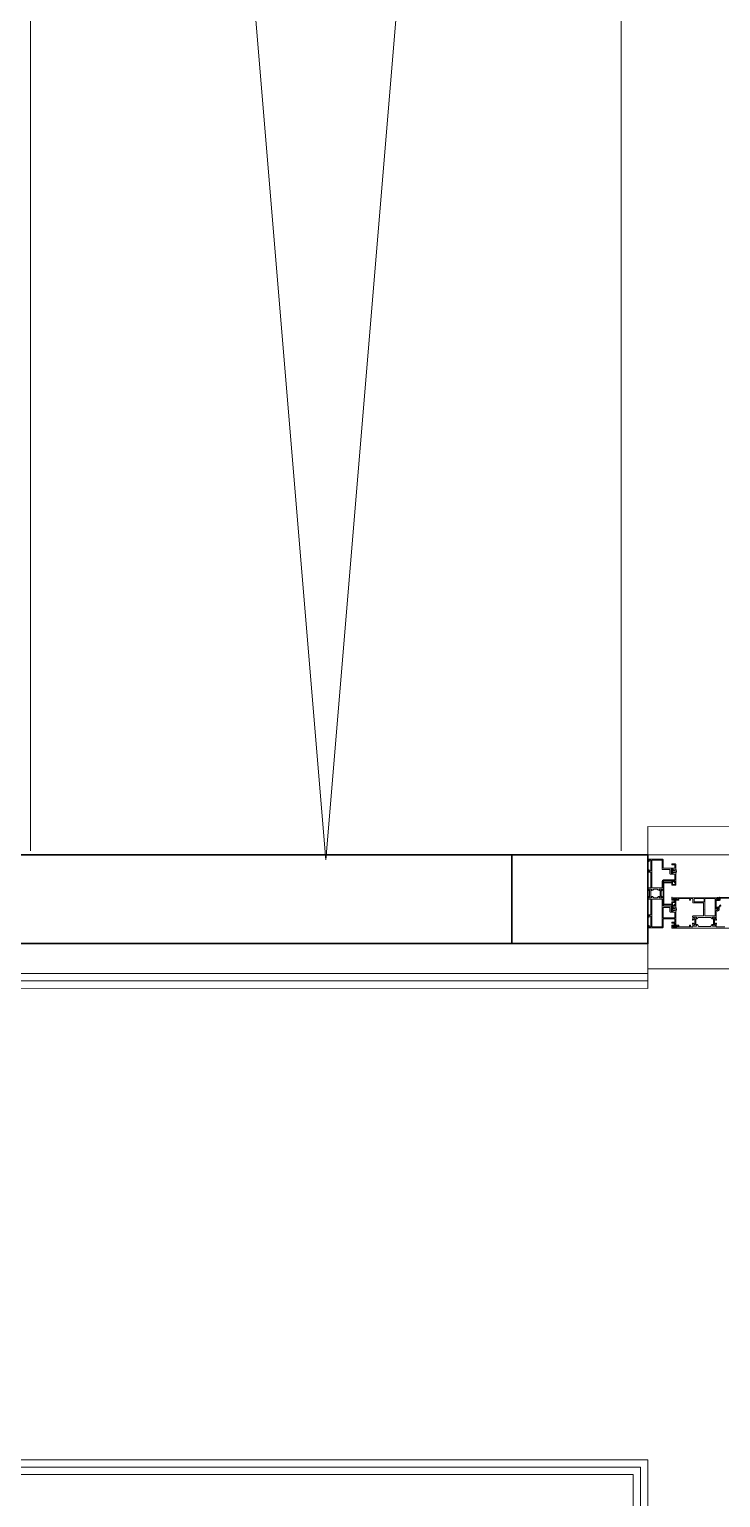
# Model space of a CAD drawing. Header units: centimetres. Extents: x 118932 to 154602, y -32682 to -23521.
# Drawn here: x 138797.1 to 138914.1, y -29564.7 to -29316.2 of the extents above; entities that cross this region are included whole.
import ezdxf

# ---------------------------------------------------------------- set-up
doc = ezdxf.new("R2010")
doc.units = ezdxf.units.CM
doc.header["$LTSCALE"] = 50
doc.header["$MEASUREMENT"] = 0
for name, color, linetype, lineweight, true_color in [('GEN_02_TF_Pencere', 7, 'Continuous', 9, 0x6093ac), ('GEN_05_ML_Alçıpan_giydirme', 7, 'Continuous', 18, 0x7ebab5), ('GEN_05_ML_Mermer', 7, 'Continuous', 9, 0x9d8692), ('GEN_06_GR_İnce', 7, 'Continuous', 13, 0xb0b0a9), ('KALACAK DUVARLAR', 7, 'Continuous', 30, 0x005387), ('ÖRÜLECEK DUVARLAR', 7, 'Continuous', 30, 0xfaca30)]:
    doc.layers.add(name, color=color, linetype=linetype, lineweight=lineweight, true_color=true_color)

# ---------------------------------------------------------------- blocks, each defined once
blk = doc.blocks.new('LEVEL 0_B BLOK_GÖRÜNÜŞ')
at = {"layer": 'GEN_02_TF_Pencere', "elevation": 0}
blk.add_lwpolyline([(-228.05, 1348.99), (0, 1348.99)], dxfattribs=at)
blk = doc.blocks.new('KALACAK DUVALAR LEVEL 0 B BLOK')
at = {"layer": 'KALACAK DUVARLAR'}
blk.add_lwpolyline([(-2392.18, -30.5), (-2227.68, -30.5), (-2227.68, -15.5), (-2392.18, -15.5)], dxfattribs=at)
blk = doc.blocks.new('P9_')
at = {"layer": 'GEN_02_TF_Pencere', "linetype": 'Continuous'}
for p, q in [((162635.77, -20412.4, 0), (162635.77, -20412.91, 0)), ((162635.79, -20412.4, 0), (162635.79, -20412.91, 0)), ((162635.81, -20412.4, 0), (162635.81, -20412.91, 0)), ((162635.83, -20412.4, 0), (162635.83, -20412.91, 0)), ((162635.85, -20412.4, 0), (162635.85, -20412.91, 0)), ((162635.87, -20412.4, 0), (162635.87, -20412.91, 0)), ((162635.89, -20412.4, 0), (162635.89, -20412.91, 0)), ((162635.91, -20412.4, 0), (162635.91, -20412.91, 0)), ((162635.93, -20412.4, 0), (162635.93, -20412.91, 0)), ((162635.95, -20412.4, 0), (162635.95, -20412.91, 0)), ((162635.97, -20412.4, 0), (162635.97, -20412.91, 0)), ((162635.99, -20412.4, 0), (162635.99, -20412.91, 0)), ((162636.01, -20412.4, 0), (162636.01, -20412.91, 0)), ((162636.03, -20412.4, 0), (162636.03, -20412.91, 0)), ((162636.05, -20412.4, 0), (162636.05, -20412.91, 0)), ((162636.07, -20412.4, 0), (162636.07, -20412.91, 0)), ((162635.77, -20416.8, 0), (162635.77, -20416.29, 0)), ((162635.79, -20416.8, 0), (162635.79, -20416.29, 0)), ((162635.81, -20416.8, 0), (162635.81, -20416.29, 0)), ((162635.83, -20416.8, 0), (162635.83, -20416.29, 0)), ((162635.85, -20416.8, 0), (162635.85, -20416.29, 0)), ((162635.87, -20416.8, 0), (162635.87, -20416.29, 0)), ((162635.89, -20416.8, 0), (162635.89, -20416.29, 0)), ((162635.91, -20416.8, 0), (162635.91, -20416.29, 0)), ((162635.93, -20416.8, 0), (162635.93, -20416.29, 0)), ((162635.95, -20416.8, 0), (162635.95, -20416.29, 0)), ((162635.97, -20416.8, 0), (162635.97, -20416.29, 0)), ((162635.99, -20416.8, 0), (162635.99, -20416.29, 0)), ((162636.01, -20416.8, 0), (162636.01, -20416.29, 0)), ((162636.03, -20416.8, 0), (162636.03, -20416.29, 0)), ((162636.05, -20416.8, 0), (162636.05, -20416.29, 0)), ((162636.07, -20416.8, 0), (162636.07, -20416.29, 0))]:
    blk.add_line(p, q, dxfattribs=at)
at = {"layer": 'GEN_02_TF_Pencere', "elevation": 0}
for points in [[(162631.36, -20405.52), (162633.75, -20405.53, -0.414214), (162633.9, -20405.68), (162633.9, -20407.04, 0.414214), (162633.93, -20407.07), (162635.86, -20407.07, 0.414214), (162635.89, -20407.04), (162635.89, -20406.53, 0.400696), (162635.86, -20406.5), (162635.42, -20406.48, -0.400696), (162635.4, -20406.45), (162635.4, -20406.36, -0.414214), (162635.43, -20406.33), (162635.95, -20406.33, -0.414214), (162636.05, -20406.43), (162636.05, -20407.25, -0.399104), (162636, -20407.3), (162635.62, -20407.32, -0.429487), (162635.59, -20407.29), (162635.59, -20407.27, 0.414214), (162635.54, -20407.22), (162635.35, -20407.22, 0.414214), (162635.25, -20407.32), (162635.25, -20407.82, 0.414214), (162635.35, -20407.92), (162635.54, -20407.92, 0.414214), (162635.59, -20407.87), (162635.59, -20407.85, -0.429495), (162635.62, -20407.82), (162636, -20407.84, -0.399096), (162636.05, -20407.89), (162636.05, -20409.36, -0.414214), (162636.02, -20409.39), (162635.88, -20409.39, -0.518649), (162635.85, -20409.35), (162635.89, -20409.23, 0.518649), (162635.86, -20409.19), (162634.09, -20409.19, 0.414214), (162633.89, -20409.39), (162633.89, -20410.69, 0.41134), (162633.92, -20410.72, -0.312805), (162633.94, -20410.74), (162633.97, -20410.82, -0.493156), (162633.96, -20410.85), (162633.66, -20410.87, -0.957545), (162633.65, -20410.84, 0.268123), (162633.67, -20410.82), (162633.72, -20410.66, 0.843087), (162633.71, -20410.6), (162633.26, -20410.6, 0.577366), (162633.24, -20410.65), (162633.33, -20410.81, 0.182928), (162633.34, -20410.82, -0.849637), (162633.33, -20410.85), (162633.24, -20410.85, -0.267944), (162632.98, -20410.7), (162632.95, -20410.65, 0.267964), (162632.86, -20410.6), (162632.74, -20410.6), (162632.72, -20410.64), (162632.7, -20410.6), (162632.64, -20410.6, -1), (162632.58, -20410.6), (162632.5, -20410.6, -1), (162632.44, -20410.6), (162632.35, -20410.6, 0.267966), (162632.27, -20410.65), (162632.24, -20410.7, -0.267944), (162631.98, -20410.85), (162631.89, -20410.85, -0.849744), (162631.88, -20410.82, 0.182697), (162631.89, -20410.81), (162631.98, -20410.65, 0.577366), (162631.96, -20410.6), (162631.5, -20410.6, 0.843081), (162631.49, -20410.66), (162631.55, -20410.82, 0.267761), (162631.57, -20410.83, -0.957329), (162631.56, -20410.87), (162631.32, -20410.85), (162631.32, -20410.69), (162631.32, -20410.42, -0.414214), (162631.35, -20410.39), (162631.79, -20410.39, 0.414214), (162631.82, -20410.36), (162631.82, -20407.73), (162631.4, -20407.72, -0.414214), (162631.33, -20407.64), (162631.33, -20407.47, -0.414214), (162631.48, -20407.32), (162631.51, -20407.32, -0.414214), (162631.53, -20407.34), (162631.53, -20407.4, -0.36604), (162631.5, -20407.43, 0.365984), (162631.48, -20407.45), (162631.48, -20407.54, 0.414214), (162631.51, -20407.57), (162631.62, -20407.57, 0.367429), (162631.64, -20407.55, -0.364526), (162631.67, -20407.53), (162631.8, -20407.53, 0.414214), (162631.82, -20407.5), (162631.83, -20406.66), (162631.86, -20406.63), (162631.83, -20406.6), (162631.83, -20405.76, 0.414214), (162631.8, -20405.73), (162631.67, -20405.73, -0.364526), (162631.65, -20405.7, 0.367429), (162631.62, -20405.67), (162631.51, -20405.67, 0.414214), (162631.48, -20405.7), (162631.48, -20405.79, 0.365984), (162631.5, -20405.82, -0.36604), (162631.53, -20405.85), (162631.53, -20405.9, -0.414214), (162631.51, -20405.92), (162631.48, -20405.92, -0.414214), (162631.33, -20405.77), (162631.33, -20405.55, -0.414214), (162631.36, -20405.52)], [(162633.72, -20405.71), (162632.01, -20405.71), (162632, -20410.39), (162633.71, -20410.39), (162633.71, -20409.39, -0.414214), (162634.09, -20409.01), (162635.84, -20409.01, 0.414214), (162635.87, -20408.98), (162635.87, -20408.1, 0.414214), (162635.84, -20408.07), (162635.15, -20408.07, -0.414214), (162635.05, -20407.97), (162635.05, -20407.37, 0.414214), (162634.95, -20407.27), (162633.82, -20407.27, -0.414214), (162633.72, -20407.17), (162633.72, -20405.71)], [(162636.05, -20408, 0.064394), (162636.13, -20407.8, 0.064394), (162636.16, -20407.57, 0.129325), (162636.05, -20407.14), (162636.05, -20407.29, -0.399528), (162636.02, -20407.32), (162635.6, -20407.34, -0.414214), (162635.57, -20407.31), (162635.57, -20407.29, 0.414214), (162635.54, -20407.26), (162635.54, -20407.26, 0.295923), (162635.45, -20407.31, 0.104809), (162635.39, -20407.57, 0.104809), (162635.45, -20407.83, 0.295923), (162635.54, -20407.89), (162635.54, -20407.89, 0.414214), (162635.57, -20407.86), (162635.57, -20407.83, -0.414214), (162635.6, -20407.8), (162636.02, -20407.82, -0.399528), (162636.05, -20407.85), (162636.05, -20408)], [(162635.9, -20407.72), (162635.58, -20407.7, -0.337036), (162635.55, -20407.68, -0.054259), (162635.54, -20407.57, -0.054259), (162635.55, -20407.47, -0.337036), (162635.58, -20407.44), (162635.9, -20407.43, -0.32284), (162635.93, -20407.45, -0.093955), (162635.96, -20407.57, -0.093955), (162635.93, -20407.7, -0.32284), (162635.9, -20407.72)], [(162631.62, -20410.92), (162631.62, -20411.77, -0.131652), (162631.61, -20411.83), (162631.5, -20412.01), (162631.5, -20412.05, 0.414214), (162631.54, -20412.09), (162631.88, -20412.09, 0.414214), (162631.92, -20412.05), (162631.92, -20412.01), (162631.82, -20411.83, -0.131652), (162631.8, -20411.77), (162631.8, -20410.92, -0.131652), (162631.82, -20410.86), (162631.92, -20410.68), (162631.92, -20410.65, 0.414214), (162631.88, -20410.61), (162631.54, -20410.61, 0.414214), (162631.5, -20410.65), (162631.5, -20410.68), (162631.61, -20410.86, -0.131652), (162631.62, -20410.92)], [(162633.38, -20410.92), (162633.38, -20411.77, -0.131652), (162633.37, -20411.83), (162633.26, -20412.01), (162633.26, -20412.05, 0.414214), (162633.3, -20412.09), (162633.64, -20412.09, 0.414214), (162633.68, -20412.05), (162633.68, -20412.01), (162633.58, -20411.83, -0.131652), (162633.56, -20411.77), (162633.56, -20410.92, -0.131652), (162633.58, -20410.86), (162633.68, -20410.68), (162633.68, -20410.65, 0.414214), (162633.64, -20410.61), (162633.3, -20410.61, 0.414214), (162633.26, -20410.65), (162633.26, -20410.68), (162633.37, -20410.86, -0.131652), (162633.38, -20410.92)], [(162635.39, -20413.46, 0.198912), (162635.4, -20413.48, 0.198912), (162635.42, -20413.49), (162635.83, -20413.49, 0.518649), (162635.86, -20413.45), (162635.82, -20413.33, -0.518649), (162635.84, -20413.29), (162636.01, -20413.29, 0.414214), (162636.04, -20413.26), (162636.04, -20412.8, 0.414214), (162636.01, -20412.77), (162635.42, -20412.77, 0.414214), (162635.39, -20412.8), (162635.39, -20413.14), (162634.04, -20413.14), (162634.04, -20411.36), (162634.04, -20409.57), (162635.39, -20409.57), (162635.39, -20409.91, 0.414214), (162635.42, -20409.94), (162636.01, -20409.94, 0.414214), (162636.04, -20409.91), (162636.04, -20409.45, 0.414214), (162636.01, -20409.42), (162635.85, -20409.42, -0.518649), (162635.82, -20409.38), (162635.86, -20409.26, 0.518649), (162635.83, -20409.22), (162635.42, -20409.22, 0.414214), (162635.39, -20409.25), (162635.39, -20409.42, -0.414214), (162635.36, -20409.45), (162633.95, -20409.45, 0.414214), (162633.92, -20409.48), (162633.92, -20411.36), (162633.92, -20413.23, 0.414214), (162633.95, -20413.26), (162635.36, -20413.26, -0.414214), (162635.39, -20413.29), (162635.39, -20413.46)], [(162635.49, -20409.81), (162635.49, -20409.37, -0.395113), (162635.52, -20409.34), (162635.73, -20409.33, 0.505029), (162635.87, -20409.52), (162635.91, -20409.52, -0.414214), (162635.94, -20409.55), (162635.94, -20409.81, -0.414214), (162635.91, -20409.84), (162635.52, -20409.84, -0.414214), (162635.49, -20409.81)], [(162631.82, -20414.97), (162631.82, -20412.34, 0.414214), (162631.79, -20412.31), (162631.35, -20412.31, -0.414214), (162631.32, -20412.28), (162631.32, -20412), (162631.32, -20411.84), (162631.56, -20411.82, -0.957329), (162631.57, -20411.86, 0.267761), (162631.55, -20411.87), (162631.49, -20412.03, 0.843081), (162631.5, -20412.09), (162631.95, -20412.09, 0.577366), (162631.98, -20412.04), (162631.89, -20411.89, 0.182697), (162631.88, -20411.88, -0.849744), (162631.89, -20411.84), (162631.98, -20411.84, -0.267944), (162632.24, -20411.99), (162632.27, -20412.04, 0.267966), (162632.35, -20412.09), (162632.44, -20412.09, -1), (162632.5, -20412.09), (162632.58, -20412.09, -1), (162632.64, -20412.09), (162632.7, -20412.09), (162632.72, -20412.05), (162632.74, -20412.09), (162632.86, -20412.09, 0.267964), (162632.95, -20412.04), (162632.98, -20411.99, -0.267944), (162633.24, -20411.84), (162633.33, -20411.84, -0.849637), (162633.34, -20411.88, 0.182928), (162633.33, -20411.89), (162633.24, -20412.04, 0.577366), (162633.26, -20412.09), (162633.71, -20412.09, 0.843087), (162633.72, -20412.03), (162633.67, -20411.87, 0.268123), (162633.65, -20411.86, -0.957545), (162633.66, -20411.82), (162633.96, -20411.85, -0.493156), (162633.97, -20411.87), (162633.94, -20411.96, -0.312805), (162633.92, -20411.97, 0.41134), (162633.89, -20412), (162633.89, -20413.3, 0.414214), (162634.09, -20413.5), (162635.86, -20413.5, 0.414214), (162635.89, -20413.47), (162635.84, -20413.33, -0.414214), (162635.87, -20413.3), (162636.01, -20413.3, -0.414214), (162636.04, -20413.33), (162636.04, -20413.68, -0.399096), (162636, -20413.73), (162635.62, -20413.75, -0.429495), (162635.59, -20413.72), (162635.59, -20413.7, 0.414214), (162635.54, -20413.65), (162635.34, -20413.65, 0.414214), (162635.24, -20413.75), (162635.24, -20414.25, 0.414214), (162635.34, -20414.35), (162635.54, -20414.35, 0.414214), (162635.59, -20414.3), (162635.59, -20414.28, -0.429487), (162635.62, -20414.25), (162636, -20414.27, -0.399104), (162636.04, -20414.32), (162636.04, -20416.27, -0.414214), (162635.94, -20416.37), (162635.42, -20416.37, -0.414214), (162635.39, -20416.34), (162635.39, -20416.25, -0.400696), (162635.42, -20416.22), (162635.85, -20416.2, 0.400696), (162635.88, -20416.17), (162635.88, -20415.66, 0.414214), (162635.85, -20415.63), (162633.92, -20415.63, 0.414214), (162633.89, -20415.66), (162633.89, -20417.02, -0.414214), (162633.74, -20417.17), (162631.35, -20417.17, -0.414214), (162631.32, -20417.14), (162631.32, -20416.92, -0.414214), (162631.47, -20416.77), (162631.5, -20416.77, -0.414214), (162631.52, -20416.79), (162631.52, -20416.84, -0.36604), (162631.5, -20416.87, 0.365984), (162631.47, -20416.9), (162631.47, -20416.99, 0.414214), (162631.5, -20417.02), (162631.61, -20417.02, 0.367429), (162631.64, -20416.99, -0.364526), (162631.67, -20416.97), (162631.79, -20416.97, 0.414214), (162631.82, -20416.94), (162631.82, -20416.1), (162631.85, -20416.07), (162631.82, -20416.04), (162631.82, -20415.2, 0.414214), (162631.79, -20415.17), (162631.67, -20415.17, -0.364526), (162631.64, -20415.14, 0.367429), (162631.61, -20415.12), (162631.5, -20415.12, 0.414214), (162631.47, -20415.15), (162631.47, -20415.24, 0.365984), (162631.5, -20415.27, -0.36604), (162631.52, -20415.3), (162631.52, -20415.35, -0.414214), (162631.5, -20415.37), (162631.47, -20415.37, -0.414214), (162631.32, -20415.22), (162631.32, -20415.05, -0.414214), (162631.4, -20414.97), (162631.82, -20414.97)], [(162643.36, -20412), (162635.42, -20411.99, 0.198912), (162635.4, -20412, 0.198912), (162635.39, -20412.02), (162635.39, -20412.46, 0.414214), (162635.42, -20412.49), (162635.62, -20412.49, 0.414214), (162635.69, -20412.42, 0.414214), (162635.66, -20412.39), (162635.58, -20412.39, -0.414214), (162635.53, -20412.34), (162635.53, -20412.22, -0.414214), (162635.58, -20412.17), (162636.25, -20412.17, -0.414214), (162636.3, -20412.22), (162636.3, -20412.34, -0.414214), (162636.25, -20412.39), (162636.17, -20412.39, 0.414214), (162636.14, -20412.42, 0.414214), (162636.21, -20412.49), (162636.52, -20412.49, 0.414214), (162636.57, -20412.44), (162636.57, -20412.37, 0.414214), (162636.54, -20412.34), (162636.44, -20412.34), (162636.44, -20412.19), (162638.44, -20412.19), (162638.44, -20412.34), (162638.37, -20412.34, 0.414214), (162638.34, -20412.37), (162638.34, -20412.43, 0.414214), (162638.37, -20412.46), (162638.53, -20412.46, 0.414214), (162638.56, -20412.43), (162638.56, -20412.22, -0.414214), (162638.59, -20412.19), (162638.94, -20412.2), (162638.94, -20412.9, 0.414213), (162638.97, -20412.93), (162640.74, -20412.93), (162640.74, -20414.01), (162640.77, -20414.04), (162640.74, -20414.07), (162640.74, -20415.15), (162638.99, -20415.15, 0.414277), (162638.89, -20415.25), (162638.89, -20415.28, 0.339312), (162638.91, -20415.3), (162638.93, -20415.31, -0.339802), (162638.94, -20415.32), (162638.94, -20415.51), (162638.87, -20415.77, 0.700085), (162638.98, -20415.85), (162639, -20415.83), (162639.17, -20415.66, 0.617948), (162639.15, -20415.6, -0.283637), (162639.13, -20415.58), (162639.08, -20415.4), (162639.08, -20415.38, -0.673161), (162639.13, -20415.36, 0.202488), (162639.15, -20415.37), (162639.54, -20415.37, -0.414214), (162639.57, -20415.4), (162639.57, -20415.42, -0.137872), (162639.56, -20415.43), (162639.47, -20415.59, 0.585524), (162639.49, -20415.62), (162639.63, -20415.62, 0.261413), (162639.72, -20415.57), (162639.79, -20415.44, -0.261413), (162639.88, -20415.4), (162640.78, -20415.4), (162641.95, -20415.4, -0.261413), (162642.04, -20415.45), (162642.12, -20415.57, 0.261413), (162642.2, -20415.62), (162642.34, -20415.62, 0.585524), (162642.36, -20415.59), (162642.27, -20415.44, -0.137872), (162642.26, -20415.42), (162642.26, -20415.4, -0.414214), (162642.29, -20415.37), (162642.68, -20415.37, 0.202488), (162642.7, -20415.36, -0.673161), (162642.75, -20415.38), (162642.75, -20415.4), (162642.7, -20415.58, -0.283637), (162642.68, -20415.61, 0.617948), (162642.66, -20415.67), (162642.83, -20415.84), (162642.85, -20415.85, 0.700085), (162642.96, -20415.78), (162642.89, -20415.51), (162642.89, -20414.23, -0.414214), (162642.92, -20414.2), (162643.06, -20414.2, -0.414214), (162643.09, -20414.23), (162643.09, -20414.32, 0.463003), (162643.13, -20414.35, 0.372825), (162643.21, -20414.25), (162643.21, -20414.23, -0.414214), (162643.24, -20414.2), (162643.31, -20414.2, 0.414214), (162643.39, -20414.12), (162643.39, -20413.95, 0.414214), (162643.24, -20413.8), (162643.22, -20413.8, 0.414214), (162643.19, -20413.83), (162643.19, -20413.87, 0.380812), (162643.22, -20413.9, -0.365977), (162643.24, -20413.93), (162643.24, -20414.02, -0.414214), (162643.21, -20414.05), (162643.1, -20414.05, -0.365977), (162643.07, -20414.02, 0.369187), (162643.04, -20414), (162642.92, -20414, -0.414214), (162642.89, -20413.97), (162642.89, -20413.13), (162642.86, -20413.1), (162642.89, -20413.07), (162642.89, -20412.23, -0.414214), (162642.92, -20412.2), (162643.04, -20412.2, 0.365995), (162643.07, -20412.17, -0.365977), (162643.1, -20412.15), (162643.21, -20412.15, -0.414214), (162643.24, -20412.18), (162643.24, -20412.27, -0.374045), (162643.22, -20412.3, 0.366034), (162643.19, -20412.33), (162643.19, -20412.37, 0.414214), (162643.22, -20412.4), (162643.24, -20412.4, 0.414214), (162643.39, -20412.25), (162643.39, -20412.03, 0.414214), (162643.36, -20412)], [(162635.5, -20413.36, -0.190395), (162635.49, -20413.34), (162635.49, -20412.9, -0.414214), (162635.52, -20412.87), (162635.91, -20412.87, -0.414214), (162635.94, -20412.9), (162635.94, -20413.16, -0.414214), (162635.91, -20413.19), (162635.87, -20413.19, 0.505029), (162635.73, -20413.39), (162635.52, -20413.37, -0.190395), (162635.5, -20413.36)], [(162640.81, -20412.72, -0.198912), (162640.79, -20412.73), (162639.17, -20412.73, -0.414214), (162639.14, -20412.7), (162639.14, -20412.23, -0.414214), (162639.17, -20412.2), (162640.79, -20412.2, -0.414214), (162640.82, -20412.23), (162640.82, -20412.7, -0.198912), (162640.81, -20412.72)], [(162633.89, -20413.73), (162633.89, -20415.42, 0.414189), (162633.92, -20415.45), (162635.83, -20415.45, 0.414238), (162635.86, -20415.42), (162635.86, -20414.53, 0.414214), (162635.83, -20414.5), (162635.14, -20414.5, -0.414214), (162635.04, -20414.4), (162635.04, -20413.8, 0.414214), (162634.94, -20413.7), (162633.92, -20413.7, 0.414214), (162633.89, -20413.73)], [(162636.04, -20414.44, 0.064394), (162636.13, -20414.23, 0.064394), (162636.16, -20414.01, 0.129325), (162636.04, -20413.58), (162636.04, -20413.73, -0.399528), (162636.02, -20413.76), (162635.6, -20413.78, -0.414214), (162635.57, -20413.75), (162635.57, -20413.72, 0.414214), (162635.54, -20413.69), (162635.54, -20413.69, 0.295923), (162635.44, -20413.75, 0.104809), (162635.39, -20414.01, 0.104809), (162635.44, -20414.27, 0.295923), (162635.53, -20414.33), (162635.54, -20414.33, 0.414214), (162635.57, -20414.3), (162635.57, -20414.27, -0.414214), (162635.6, -20414.24), (162636.02, -20414.26, -0.399528), (162636.04, -20414.29), (162636.04, -20414.44)], [(162635.9, -20414.15), (162635.58, -20414.14, -0.337036), (162635.55, -20414.11, -0.054259), (162635.54, -20414.01, -0.054259), (162635.55, -20413.9, -0.337036), (162635.58, -20413.88), (162635.9, -20413.86, -0.32284), (162635.93, -20413.88, -0.093955), (162635.96, -20414.01, -0.093955), (162635.93, -20414.14, -0.32284), (162635.9, -20414.15)], [(162639.43, -20415.68), (162639.43, -20416.53, 0.131653), (162639.44, -20416.59), (162639.55, -20416.77), (162639.55, -20416.81, -0.414213), (162639.51, -20416.85), (162639.17, -20416.85, -0.414214), (162639.13, -20416.81), (162639.13, -20416.77), (162639.23, -20416.59, 0.131652), (162639.25, -20416.53), (162639.25, -20415.68, 0.131652), (162639.23, -20415.62), (162639.13, -20415.44), (162639.13, -20415.41, -0.414214), (162639.17, -20415.37), (162639.51, -20415.37, -0.414213), (162639.55, -20415.41), (162639.55, -20415.44), (162639.44, -20415.62, 0.131652), (162639.43, -20415.68)], [(162642.42, -20415.68), (162642.42, -20416.53, -0.131653), (162642.41, -20416.59), (162642.3, -20416.77), (162642.3, -20416.81, 0.414213), (162642.34, -20416.85), (162642.68, -20416.85, 0.414214), (162642.72, -20416.81), (162642.72, -20416.77), (162642.62, -20416.59, -0.131652), (162642.6, -20416.53), (162642.6, -20415.68, -0.131652), (162642.62, -20415.62), (162642.72, -20415.45), (162642.72, -20415.41, 0.414214), (162642.68, -20415.37), (162642.34, -20415.37, 0.414213), (162642.3, -20415.41), (162642.3, -20415.44), (162642.41, -20415.62, -0.131652), (162642.42, -20415.68)]]:
    blk.add_lwpolyline(points, format="xyb", close=True, dxfattribs=at)
for points in [[(162632, -20412.31), (162632, -20416.99), (162633.71, -20416.99), (162633.71, -20412.31), (162632, -20412.31)], [(162640.98, -20412.2), (162642.69, -20412.2), (162642.69, -20415.15), (162640.98, -20415.15), (162640.98, -20412.2)]]:
    blk.add_lwpolyline(points, close=True, dxfattribs=at)
at = {"layer": 'GEN_02_TF_Pencere', "linetype": 'Continuous', "elevation": 0}
for points in [[(162635.58, -20412.4), (162636.26, -20412.4), (162636.26, -20412.31), (162635.58, -20412.31), (162635.58, -20412.4)], [(162636.26, -20416.8), (162635.58, -20416.8), (162635.58, -20416.89), (162636.26, -20416.89), (162636.26, -20416.8)]]:
    blk.add_lwpolyline(points, close=True, dxfattribs=at)
at = {"layer": 'GEN_02_TF_Pencere', "elevation": 0}
for points in [[(162645.34, -20412), (162643.42, -20411.99, 0.41421), (162643.39, -20412.02), (162643.39, -20412.08, 0.41421), (162643.42, -20412.11), (162643.44, -20412.11), (162643.44, -20412.41), (162643.17, -20412.41), (162643.15, -20412.38, 0.414213), (162643.11, -20412.37), (162642.94, -20412.47, 0.767327), (162642.96, -20412.53), (162643.46, -20412.53, 0.414213), (162643.56, -20412.43), (162643.56, -20412.16, -0.414213), (162643.61, -20412.11), (162645.2, -20412.12, -0.414213)], [(162643.68, -20413.29, 0.197358), (162643.47, -20413.42), (162643.36, -20413.58, -0.244575), (162643.22, -20413.65), (162642.94, -20413.65, 0.767327), (162642.91, -20413.76), (162643.11, -20413.87, 0.577351), (162643.15, -20413.84), (162643.15, -20413.77), (162643.22, -20413.77, 0.244575), (162643.46, -20413.65), (162643.57, -20413.49, -0.197358), (162643.7, -20413.41, 0.168624)], [(162644.34, -20417), (162642.92, -20417, -0.414214), (162642.89, -20416.97), (162642.89, -20416.7), (162642.96, -20416.44, 0.700075), (162642.85, -20416.37), (162642.84, -20416.38), (162642.67, -20416.55, 0.617785), (162642.68, -20416.61, -0.283333), (162642.7, -20416.63), (162642.75, -20416.82), (162642.75, -20416.84, -0.673162), (162642.7, -20416.86, 0.202354), (162642.68, -20416.85), (162642.29, -20416.85, -0.415901), (162642.26, -20416.82), (162642.26, -20416.8, -0.137872), (162642.27, -20416.78), (162642.36, -20416.63, 0.585714), (162642.35, -20416.6), (162642.2, -20416.6, 0.30109), (162642.12, -20416.64), (162641.96, -20416.9, -0.261413), (162641.87, -20416.95), (162641.05, -20416.95), (162641.03, -20416.91), (162641.01, -20416.95), (162640.95, -20416.95, 1), (162640.89, -20416.95), (162640.81, -20416.95, 1), (162640.75, -20416.95), (162639.96, -20416.95, -0.261413), (162639.88, -20416.9), (162639.72, -20416.64, 0.261381), (162639.63, -20416.6), (162639.49, -20416.6, 0.585524), (162639.47, -20416.63), (162639.57, -20416.78, -0.137707), (162639.57, -20416.79), (162639.57, -20416.82, -0.414214), (162639.54, -20416.85), (162639.15, -20416.85, 0.202488), (162639.13, -20416.86, -0.673126), (162639.08, -20416.83), (162639.08, -20416.82), (162639.13, -20416.63, -0.283536), (162639.15, -20416.61, 0.617796), (162639.17, -20416.55), (162639, -20416.38), (162638.98, -20416.36, 0.700399), (162638.87, -20416.44), (162638.94, -20416.7), (162638.94, -20416.97, -0.414214), (162638.91, -20417), (162638.59, -20417, -0.414214), (162638.56, -20416.97), (162638.56, -20416.76, 0.414214), (162638.53, -20416.73), (162638.37, -20416.73, 0.414214), (162638.34, -20416.76), (162638.34, -20416.82, 0.414214), (162638.37, -20416.85), (162638.44, -20416.85), (162638.44, -20417), (162636.44, -20417), (162636.44, -20416.85), (162636.54, -20416.85, 0.414214), (162636.57, -20416.82), (162636.57, -20416.75, 0.414214), (162636.52, -20416.7), (162636.21, -20416.7, 0.414214), (162636.14, -20416.77, 0.414214), (162636.17, -20416.8), (162636.25, -20416.8, -0.414214), (162636.3, -20416.85), (162636.3, -20416.97, -0.414214), (162636.25, -20417.02), (162635.58, -20417.02, -0.414214), (162635.53, -20416.97), (162635.53, -20416.85, -0.414214), (162635.58, -20416.8), (162635.66, -20416.8, 0.414214), (162635.69, -20416.77, 0.414214), (162635.62, -20416.7), (162635.42, -20416.7, 0.414214), (162635.39, -20416.73), (162635.39, -20417.17, 0.414214), (162635.42, -20417.2), (162635.42, -20417.2), (162645.36, -20417.2, 0.414214)]]:
    blk.add_lwpolyline(points, format="xyb", dxfattribs=at)
at = {"layer": 'GEN_05_ML_Mermer', "elevation": 0}
blk.add_lwpolyline([(162826.32, -20424.1), (162631.32, -20424.1), (162631.33, -20400.03), (162826.32, -20400.09)], close=True, dxfattribs=at)
blk = doc.blocks.new('DOGRAMA LEVEL 0 B BLOK')
at = {"layer": 'GEN_05_ML_Alçıpan_giydirme', "color": 1}
blk.add_blockref('P9_', (-163403.35, 20295, 0), dxfattribs=at)
blk = doc.blocks.new('ÖRÜLECEK DUVAR LEVEL 0 B BLOK')
at = {"layer": 'ÖRÜLECEK DUVARLAR', "elevation": 0}
blk.add_lwpolyline([(-1101.92, 837.87), (-1078.9, 837.87), (-1078.9, 822.87), (-1101.92, 822.87)], close=True, dxfattribs=at)
blk = doc.blocks.new('zemin kat vaziyet')
at = {"layer": 'GEN_06_GR_İnce', "elevation": 0}
for points in [[(2415.33, -3191.38), (2415.33, -2593.18)], [(2415.33, -2593.18), (2465.33, -3192.91), (2515.33, -2593.18)], [(2515.33, -3191.38), (2515.33, -2593.18)]]:
    blk.add_lwpolyline(points, dxfattribs=at)
blk = doc.blocks.new('DUVAR LEVEL 0 B LBOK')
at = {"layer": 'GEN_05_ML_Alçıpan_giydirme'}
blk.add_line((-1470.24, 814.67, 0), (-1470.24, 819.67, 0), dxfattribs=at)
at = {"layer": 'GEN_05_ML_Alçıpan_giydirme', "elevation": 0}
for points in [[(-1490.23, 525.89), (-1490.23, 520.9), (-1462.73, 520.9), (-1462.73, 545.89), (-1472.73, 545.89), (-1472.73, 729.89), (-1657.73, 729.89), (-1657.73, 814.68), (-1470.24, 814.67), (-1470.24, 812.17), (-1655.23, 812.18), (-1655.23, 732.39), (-1470.23, 732.39), (-1470.23, 548.39), (-1462.73, 548.39), (-1462.73, 518.4), (-1492.73, 518.4), (-1492.73, 525.89)], [(-1470.24, 813.42), (-1656.48, 813.43), (-1656.48, 731.14), (-1471.48, 731.14), (-1471.48, 547.14), (-1462.73, 547.14), (-1462.73, 519.65), (-1491.48, 519.65), (-1491.48, 525.89)]]:
    blk.add_lwpolyline(points, dxfattribs=at)

msp = doc.modelspace()

# ---------------------------------------------------------------- block references
for name, p in [('zemin kat vaziyet', (136381.94, -26263.8, 0)), ('KALACAK DUVALAR LEVEL 0 B BLOK', (141106.44, -29440.39, 0)), ('DOGRAMA LEVEL 0 B BLOK', (139673.81, -29346.08, 0)), ('DUVAR LEVEL 0 B LBOK', (140372.02, -30290.65)), ('ÖRÜLECEK DUVAR LEVEL 0 B BLOK', (139980.68, -30293.77)), ('LEVEL 0_B BLOK_GÖRÜNÜŞ', (139106.81, -30804.89, 0))]:
    msp.add_blockref(name, p)

doc.saveas('drawing.dxf')
